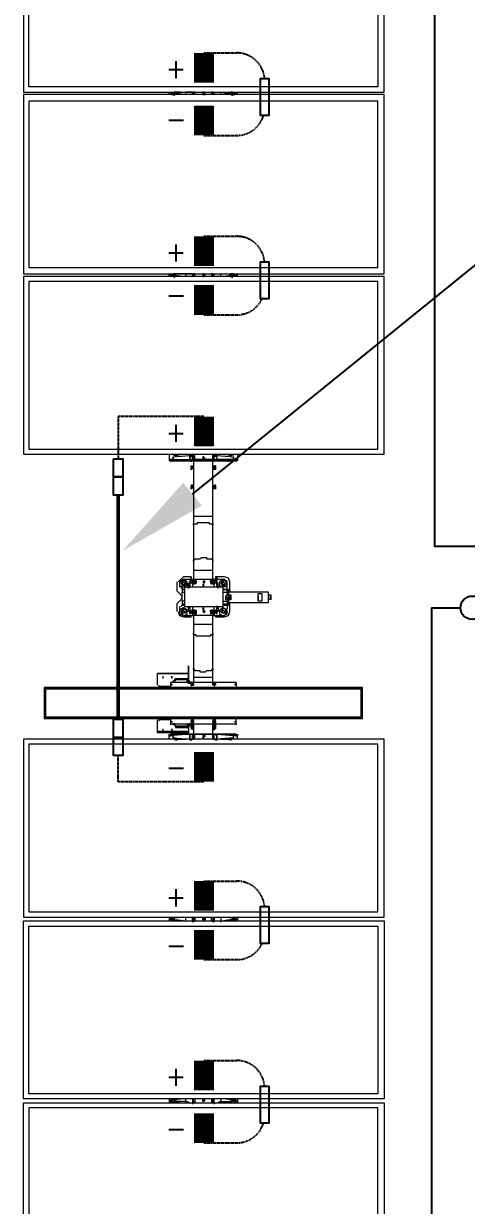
# Model space of a CAD drawing. Header units: feet. Extents: x -13743 to 68376, y -48 to 67763.
# Drawn here: x 1150 to 1261.2, y 64469.4 to 64765.9 of the extents above; entities that cross this region are included whole.
import ezdxf
from ezdxf import colors
from ezdxf.entities.mleader import LeaderData, LeaderLine
from ezdxf.lldxf.tags import DXFTag
from ezdxf.math import Vec2, Vec3

# ---------------------------------------------------------------- set-up
doc = ezdxf.new("R2010")
doc.units = ezdxf.units.FT
doc.header["$MEASUREMENT"] = 0
doc.linetypes.add('HIDDEN', pattern=[0.375, 0.25, -0.125])
for name, color, linetype in [('E-DC HARNESS-NEG', 170, 'DC HARNESS CABLE'), ('E-DC HARNESS-POS', 10, 'DC HARNESS CABLE'), ('E-HARN-COMP', 8, 'Continuous'), ('E-TRNK-CABL-NEG', 6, 'HIDDEN'), ('E-TRUNK-CABLE-POS', 6, 'HIDDEN'), ('G-ANNO-TEXT', 1, 'Continuous'), ('Polarity-Text', 7, 'Continuous')]:
    doc.layers.add(name, color=color, linetype=linetype)
doc.styles.add('NEI-A', font='arial.ttf')
doc.styles.get("Standard").update_dxf_attribs({"font": 'arial.ttf'})
tags = doc.linetypes.add('DC HARNESS CABLE', pattern='A,0.5,-0.2,["DH",Standard,S=0.1,R=0,X=-0.1,Y=-0.05],-0.2', length=0.9).pattern_tags.tags
tags[6] = DXFTag(74, 10)

# ---------------------------------------------------------------- blocks, each defined once
blk = doc.blocks.new('A$Cc93f9aa1')
at = {"lineweight": 5}
for points in [[(8.8696, 0), (9.0996, 0), (9.0996, 0.4666), (8.8696, 0.4666)], [(9.103, 0), (9.3346, 0), (9.3346, 0.4666), (9.103, 0.4666)], [(9.338, 0), (9.5679, 0), (9.5679, 0.4666), (9.338, 0.4666)], [(10.1663, 0), (10.1663, 0.4666), (9.9363, 0.4666), (9.9363, 0)], [(10.4012, 0), (10.1713, 0), (10.1713, 0.4666), (10.4012, 0.4666)], [(10.6362, 0), (10.4062, 0), (10.4062, 0.4666), (10.6362, 0.4666)], [(8.8763, 0.4583), (9.093, 0.4583), (9.093, 0.0067), (8.8763, 0.0067)], [(9.3263, 0.0067), (9.3263, 0.4583), (9.1113, 0.4583), (9.1113, 0.0067)], [(9.3446, 0.4583), (9.3446, 0.0067), (9.5613, 0.0067), (9.5613, 0.4583)], [(10.1596, 0.4583), (9.9429, 0.4583), (9.9429, 0.0067), (10.1596, 0.0067)], [(10.1779, 0.0067), (10.1779, 0.4583), (10.3946, 0.4583), (10.3946, 0.0067)], [(10.6296, 0.4583), (10.4129, 0.4583), (10.4129, 0.0067), (10.6296, 0.0067)], [(9.8696, 0.4383), (9.8696, 0.0267), (9.9096, 0.0267), (9.9096, 0.4383)], [(9.8713, 0.4366), (9.8713, 0.0283), (9.8713, 0.4366), (9.9079, 0.4366)], [(9.7579, 0.3033), (9.7563, 0.3033), (9.7546, 0.3033), (9.7563, 0.3033), (9.7546, 0.3033), (9.7563, 0.3033), (9.7479, 0.3033), (9.7479, 0.3083), (9.7563, 0.3083), (9.7579, 0.3083)], [(9.7529, 0.3167), (9.7513, 0.3167)], [(9.7563, 0.3167), (9.7546, 0.3167)], [(9.7563, 0.3167), (9.7546, 0.3167)], [(9.7563, 0.3033), (9.7546, 0.3033), (9.7563, 0.3033), (9.7546, 0.3033)], [(9.5746, 0.275), (9.5763, 0.275), (9.5763, 0.2683)], [(9.7379, 0.2633), (9.7329, 0.2633), (9.7296, 0.2583), (9.7329, 0.2533), (9.7379, 0.2533), (9.7396, 0.2583)], [(9.7329, 0.2567), (9.7313, 0.2567), (9.7313, 0.2583), (9.7313, 0.26), (9.7329, 0.2617), (9.7363, 0.2617), (9.7379, 0.26), (9.7379, 0.2583), (9.7379, 0.2567), (9.7363, 0.2567), (9.7363, 0.2583), (9.7363, 0.26), (9.7346, 0.26), (9.7329, 0.2583), (9.7346, 0.2567), (9.7363, 0.2567), (9.7346, 0.255)], [(9.7529, 0.2667), (9.7546, 0.2667), (9.7529, 0.2683), (9.7513, 0.2683), (9.7513, 0.2667), (9.7513, 0.265), (9.7529, 0.265)], [(9.7529, 0.2617), (9.7513, 0.2617)], [(9.7579, 0.265), (9.7563, 0.265)], [(9.7746, 0.2633), (9.7696, 0.2633), (9.7663, 0.2583), (9.7696, 0.2533), (9.7746, 0.2533), (9.7763, 0.2583)], [(9.7696, 0.2567), (9.7713, 0.255), (9.7729, 0.2567), (9.7713, 0.2567), (9.7696, 0.2583), (9.7713, 0.26), (9.7729, 0.26), (9.7729, 0.2583), (9.7729, 0.2567), (9.7729, 0.2583), (9.7729, 0.2617), (9.7713, 0.2617), (9.7696, 0.2617), (9.7679, 0.26), (9.7679, 0.2583), (9.7679, 0.2567)], [(9.9296, 0.2683), (9.9296, 0.265)], [(10.1679, 0.275), (10.1696, 0.275), (10.1696, 0.2733), (10.1679, 0.2733)], [(9.5763, 0.2483), (9.5746, 0.2483)], [(9.5846, 0.2467), (9.5829, 0.2467)], [(9.5879, 0.2467), (9.5863, 0.2467)], [(9.6079, 0.2467), (9.6113, 0.2467), (9.6113, 0.2483), (9.6129, 0.2483), (9.6113, 0.2483), (9.6096, 0.2483), (9.6113, 0.2483), (9.6079, 0.2483)], [(9.6096, 0.2467), (9.6079, 0.2467)], [(9.6129, 0.2467), (9.6113, 0.2467)], [(9.7646, 0.2083), (9.7646, 0.2583), (9.7396, 0.2583), (9.7396, 0.2083)], [(9.7646, 0.25), (9.7663, 0.25), (9.7663, 0.2517), (9.7646, 0.2517)], [(9.7729, 0.2433), (9.7713, 0.2433), (9.7696, 0.245), (9.7713, 0.245), (9.7713, 0.2467), (9.7729, 0.2467), (9.7729, 0.245)], [(9.7729, 0.245), (9.7713, 0.245), (9.7713, 0.2433), (9.7729, 0.2433), (9.7746, 0.2433), (9.7729, 0.2433), (9.7729, 0.245), (9.7746, 0.245)], [(9.8646, 0.2483), (9.8629, 0.2467), (9.8646, 0.245), (9.8663, 0.2467)], [(9.9129, 0.2483), (9.9113, 0.2467), (9.9129, 0.245), (9.9146, 0.2467)], [(9.9146, 0.2467), (9.9129, 0.2467)], [(9.9146, 0.2467), (9.9129, 0.2467)], [(9.9196, 0.2467), (9.9179, 0.2467)], [(9.9246, 0.2467), (9.9229, 0.2467)], [(9.1013, 0.235), (9.1013, 0.2333), (9.0996, 0.2333), (9.0996, 0.2317), (9.1013, 0.2317), (9.103, 0.2317), (9.103, 0.2333), (9.103, 0.235)], [(9.3363, 0.235), (9.3363, 0.2333), (9.3346, 0.2333), (9.3346, 0.2317), (9.3363, 0.2317), (9.338, 0.2317), (9.338, 0.2333)], [(9.5729, 0.2317), (9.5746, 0.2317), (9.5746, 0.2333), (9.5729, 0.2333), (9.5729, 0.235), (9.5729, 0.2333), (9.5713, 0.2333), (9.5713, 0.2317)], [(9.7329, 0.235), (9.7313, 0.2333), (9.7329, 0.2317), (9.7346, 0.2333)], [(9.7329, 0.235), (9.7313, 0.2333), (9.7329, 0.2317), (9.7346, 0.2333)], [(9.7329, 0.235), (9.7313, 0.2333), (9.7329, 0.2317), (9.7346, 0.2333)], [(9.7329, 0.235), (9.7313, 0.2333), (9.7329, 0.2317), (9.7346, 0.2333)], [(9.7379, 0.2333), (9.7363, 0.2333), (9.7363, 0.2317), (9.7379, 0.2317), (9.7396, 0.2333)], [(9.7696, 0.2333), (9.7663, 0.2333), (9.7663, 0.2317), (9.7696, 0.2317)], [(9.7713, 0.235), (9.7696, 0.2333), (9.7713, 0.2317), (9.7729, 0.2333)], [(9.7713, 0.235), (9.7696, 0.2333), (9.7713, 0.2317), (9.7729, 0.2333)], [(9.7713, 0.235), (9.7696, 0.2333), (9.7713, 0.2317), (9.7729, 0.2333)], [(9.7713, 0.235), (9.7696, 0.2333), (9.7713, 0.2317), (9.7729, 0.2333)], [(9.9329, 0.235), (9.9313, 0.235), (9.9313, 0.2317), (9.9346, 0.2317), (9.9346, 0.2333), (9.9329, 0.2333)], [(10.1679, 0.235), (10.1696, 0.235), (10.1696, 0.2317), (10.1663, 0.2317), (10.1663, 0.2333), (10.1679, 0.2333)], [(10.4029, 0.235), (10.4046, 0.2333), (10.4046, 0.2317), (10.4012, 0.2317), (10.4012, 0.2333), (10.4029, 0.2333)], [(9.5763, 0.22), (9.5746, 0.22), (9.5746, 0.2217), (9.5696, 0.2217), (9.5696, 0.22), (9.5746, 0.22)], [(9.7346, 0.2217), (9.7346, 0.2233), (9.7329, 0.2233), (9.7313, 0.2217)], [(9.7646, 0.215), (9.7663, 0.215), (9.7663, 0.2133), (9.7646, 0.2133)], [(9.7729, 0.2217), (9.7729, 0.2233), (9.7713, 0.2233), (9.7713, 0.2217), (9.7696, 0.2217)], [(9.8629, 0.2133), (9.8613, 0.2133), (9.8613, 0.215), (9.8629, 0.215)], [(9.8629, 0.215), (9.8613, 0.215), (9.8629, 0.215), (9.8646, 0.215)], [(9.8646, 0.22), (9.8629, 0.2183), (9.8646, 0.2167), (9.8663, 0.2183)], [(9.8663, 0.2183), (9.8646, 0.2183)], [(9.9129, 0.22), (9.9113, 0.2183), (9.9129, 0.2167), (9.9146, 0.2183)], [(9.9146, 0.22), (9.9129, 0.22), (9.9146, 0.22), (9.9146, 0.2183), (9.9146, 0.2167), (9.9129, 0.2167), (9.9146, 0.2167), (9.9146, 0.2183), (9.9129, 0.2183), (9.9146, 0.2183), (9.9129, 0.2183), (9.9146, 0.2183), (9.9129, 0.2183), (9.9146, 0.2183), (9.9129, 0.2183), (9.9146, 0.2183)], [(9.9313, 0.22), (9.9296, 0.22), (9.9313, 0.22), (9.9346, 0.22), (9.9346, 0.2217), (9.9313, 0.2217)], [(9.5763, 0.1967), (9.5763, 0.2)], [(9.7379, 0.2117), (9.7329, 0.2117), (9.7296, 0.2067), (9.7329, 0.2017), (9.7379, 0.2017), (9.7396, 0.2067)], [(9.7363, 0.2067), (9.7363, 0.205), (9.7346, 0.2033), (9.7329, 0.205), (9.7313, 0.205), (9.7313, 0.2067), (9.7313, 0.2083), (9.7329, 0.21), (9.7346, 0.21), (9.7363, 0.21), (9.7379, 0.2083), (9.7379, 0.2067), (9.7379, 0.205), (9.7363, 0.205), (9.7346, 0.205), (9.7329, 0.2067), (9.7346, 0.2083), (9.7363, 0.2083)], [(9.7746, 0.2117), (9.7696, 0.2117), (9.7663, 0.2067), (9.7696, 0.2017), (9.7746, 0.2017), (9.7763, 0.2067)], [(9.7729, 0.205), (9.7713, 0.2033), (9.7696, 0.205), (9.7679, 0.205), (9.7679, 0.2067), (9.7679, 0.2083), (9.7696, 0.21), (9.7729, 0.21), (9.7729, 0.2067), (9.7729, 0.2083), (9.7713, 0.2083), (9.7696, 0.2067), (9.7713, 0.205)], [(9.7729, 0.2067), (9.7729, 0.205)], [(9.8596, 0.2133), (9.8596, 0.1967), (9.8579, 0.1967), (9.8579, 0.2133)], [(9.8613, 0.2133), (9.8596, 0.2133)], [(9.8613, 0.2133), (9.8596, 0.2133), (9.8613, 0.2133), (9.8596, 0.2133), (9.8613, 0.2133), (9.8629, 0.2133), (9.8646, 0.2133), (9.8629, 0.2133), (9.8613, 0.2133), (9.8629, 0.2133), (9.8613, 0.2133), (9.8629, 0.2133), (9.8646, 0.2133), (9.8629, 0.2133)], [(9.9196, 0.2133), (9.9179, 0.2133)], [(9.9196, 0.2133), (9.9179, 0.2133)], [(9.9279, 0.2133), (9.9263, 0.2133)], [(9.9296, 0.2), (9.9296, 0.1967), (9.9296, 0.19)], [(9.5746, 0.19), (9.5763, 0.19), (9.5763, 0.1967)], [(9.8663, 0.1917), (9.8646, 0.1917)], [(9.9146, 0.1917), (9.9129, 0.1917)], [(9.9329, 0.19), (9.9313, 0.19)], [(9.9079, 0.0283), (9.8713, 0.0283)]]:
    blk.add_lwpolyline(points, close=True, dxfattribs=at)
for points in [[(9.9079, 0.4366), (9.9079, 0.0283), (9.9079, 0.4366)], [(9.7579, 0.2583), (9.7579, 0.2633), (9.7613, 0.2633), (9.7613, 0.265), (9.7596, 0.265), (9.7596, 0.3167), (9.7463, 0.3167), (9.7463, 0.265), (9.7479, 0.265)], [(9.7579, 0.3167), (9.7563, 0.3167), (9.7546, 0.3167), (9.7513, 0.3167), (9.7529, 0.3167), (9.7513, 0.3167), (9.7529, 0.3167), (9.7513, 0.3167), (9.7496, 0.3167), (9.7496, 0.32), (9.7546, 0.32), (9.7513, 0.32), (9.7529, 0.32)], [(9.7496, 0.3167), (9.7563, 0.3167)], [(9.7513, 0.3167), (9.7529, 0.3167)], [(9.7513, 0.3167), (9.7529, 0.3167)], [(9.7513, 0.3167), (9.7529, 0.3167), (9.7513, 0.3167)], [(9.7513, 0.3167), (9.7529, 0.3167)], [(9.7546, 0.3167), (9.7513, 0.3167)], [(9.7529, 0.3167), (9.7546, 0.3167), (9.7546, 0.32), (9.7563, 0.32)], [(9.7546, 0.3167), (9.7529, 0.3167)], [(9.7546, 0.3167), (9.7529, 0.3167)], [(9.7529, 0.3167), (9.7546, 0.3167)], [(9.7546, 0.3167), (9.7563, 0.3167)], [(9.7513, 0.3033), (9.7529, 0.3033), (9.7513, 0.3033)], [(9.7529, 0.3033), (9.7546, 0.3033), (9.7529, 0.3033)], [(9.7546, 0.3033), (9.7563, 0.3033), (9.7546, 0.3033)], [(9.103, 0.2767), (9.0996, 0.2767)], [(9.338, 0.2767), (9.3346, 0.2767)], [(9.5679, 0.2767), (9.5746, 0.2767)], [(9.5746, 0.27), (9.5746, 0.2717), (9.5746, 0.2767), (9.5763, 0.2767)], [(9.9296, 0.2767), (9.9313, 0.2767), (9.9313, 0.2717), (9.9296, 0.2717)], [(9.9363, 0.2767), (9.9313, 0.2767)], [(10.1663, 0.2767), (10.1713, 0.2767)], [(10.4012, 0.2767), (10.4062, 0.2767)], [(9.1013, 0.255), (9.0996, 0.255), (9.0996, 0.2567), (9.1013, 0.2633), (9.1013, 0.2733), (9.1013, 0.275), (9.1013, 0.2717), (9.0996, 0.27), (9.0996, 0.2683)], [(9.1013, 0.275), (9.103, 0.275)], [(9.103, 0.27), (9.103, 0.2733)], [(9.3363, 0.27), (9.3363, 0.2733), (9.3346, 0.2717), (9.3346, 0.2683)], [(9.3363, 0.255), (9.3346, 0.255), (9.3346, 0.2633), (9.3363, 0.2733)], [(9.3363, 0.275), (9.338, 0.275)], [(9.3363, 0.2733), (9.3363, 0.275), (9.3363, 0.2733)], [(9.5763, 0.25), (9.5746, 0.25), (9.5696, 0.25), (9.5713, 0.2717), (9.5746, 0.2717), (9.5713, 0.2717), (9.5729, 0.2717)], [(9.5763, 0.2717), (9.5746, 0.2717), (9.5746, 0.25), (9.5763, 0.25), (9.5746, 0.25), (9.5746, 0.2483), (9.5746, 0.245), (9.5763, 0.245), (9.5746, 0.245), (9.5746, 0.22), (9.5746, 0.2183), (9.5696, 0.2183), (9.5696, 0.22), (9.5713, 0.22)], [(9.5696, 0.27), (9.5696, 0.2683), (9.5696, 0.2667)], [(9.5696, 0.2683), (9.5713, 0.2683)], [(9.7329, 0.2633), (9.7296, 0.26), (9.7296, 0.245), (9.7179, 0.245), (9.7063, 0.245), (9.6596, 0.245), (9.6479, 0.245), (9.6113, 0.245), (9.6079, 0.245), (9.5863, 0.245), (9.5829, 0.245), (9.5763, 0.245), (9.5746, 0.245), (9.5696, 0.245), (9.5746, 0.245), (9.5763, 0.245), (9.5746, 0.245), (9.5746, 0.2467), (9.5696, 0.2467), (9.5696, 0.245), (9.5713, 0.245)], [(9.5779, 0.275), (9.5763, 0.275), (9.5746, 0.275), (9.5763, 0.275), (9.5746, 0.275)], [(9.5779, 0.265), (9.5763, 0.265), (9.5763, 0.2683), (9.5779, 0.2683)], [(9.5763, 0.2683), (9.5763, 0.265)], [(9.5763, 0.2483), (9.5763, 0.265), (9.5763, 0.2483)], [(9.7446, 0.2667), (9.7463, 0.2667), (9.7329, 0.2667), (9.7279, 0.265), (9.7263, 0.26), (9.7263, 0.25), (9.7263, 0.2483), (9.7296, 0.2483)], [(9.7413, 0.2633), (9.7396, 0.2633), (9.7363, 0.2633)], [(9.7463, 0.2583), (9.7463, 0.2633), (9.7429, 0.2633), (9.7429, 0.265), (9.7429, 0.2633), (9.7429, 0.2583)], [(9.7446, 0.265), (9.7429, 0.265), (9.7463, 0.265), (9.7463, 0.2633), (9.7496, 0.2633)], [(9.7429, 0.2633), (9.7446, 0.2633)], [(9.7463, 0.265), (9.7496, 0.265), (9.7463, 0.265)], [(9.7496, 0.2617), (9.7496, 0.265), (9.7496, 0.2683), (9.7563, 0.2683), (9.7563, 0.265), (9.7496, 0.265), (9.7563, 0.265), (9.7563, 0.2617), (9.7546, 0.2617), (9.7529, 0.2617), (9.7529, 0.2633), (9.7546, 0.2633)], [(9.7496, 0.265), (9.7513, 0.265)], [(9.7513, 0.2633), (9.7513, 0.2617)], [(9.7529, 0.2667), (9.7546, 0.2667)], [(9.7596, 0.265), (9.7563, 0.265), (9.7596, 0.265)], [(9.7563, 0.2633), (9.7579, 0.2633), (9.7579, 0.265)], [(9.7763, 0.2483), (9.7779, 0.2483), (9.7779, 0.25), (9.7779, 0.26), (9.7763, 0.265), (9.7713, 0.2667), (9.7613, 0.2667), (9.7596, 0.2667)], [(9.7629, 0.2583), (9.7629, 0.2633), (9.7629, 0.265), (9.7613, 0.265)], [(9.7613, 0.2633), (9.7629, 0.2633), (9.7646, 0.2633), (9.7679, 0.2633)], [(9.8663, 0.2483), (9.8663, 0.2467), (9.8646, 0.2467), (9.8663, 0.2467), (9.8646, 0.2467), (9.8663, 0.2467), (9.8663, 0.245), (9.8646, 0.245), (9.8629, 0.245), (9.8563, 0.245), (9.8446, 0.245), (9.7996, 0.245), (9.7763, 0.245), (9.7763, 0.26), (9.7729, 0.2633)], [(9.8646, 0.275), (9.8629, 0.275), (9.8629, 0.19), (9.8646, 0.19)], [(9.8629, 0.275), (9.8696, 0.275)], [(9.8646, 0.2733), (9.8663, 0.2733)], [(9.9096, 0.19), (9.9163, 0.19), (9.9163, 0.275), (9.9096, 0.275)], [(9.9129, 0.2733), (9.9146, 0.2733)], [(9.9163, 0.275), (9.9179, 0.275)], [(9.9296, 0.2683), (9.9296, 0.275), (9.9296, 0.2683)], [(9.9296, 0.275), (9.9313, 0.275), (9.9329, 0.275), (9.9313, 0.275)], [(9.9346, 0.2717), (9.9363, 0.25), (9.9296, 0.25), (9.9313, 0.2717), (9.9296, 0.2717), (9.9296, 0.27)], [(9.9296, 0.2483), (9.9296, 0.265), (9.9296, 0.2483)], [(9.9346, 0.2717), (9.9313, 0.2717), (9.9346, 0.2717)], [(9.9346, 0.2683), (9.9346, 0.27)], [(9.9363, 0.2667), (9.9363, 0.2683), (9.9379, 0.2683)], [(10.1679, 0.2733), (10.1679, 0.27)], [(10.1729, 0.255), (10.1713, 0.255), (10.1713, 0.2567), (10.1696, 0.2633), (10.1696, 0.2733), (10.1696, 0.27), (10.1713, 0.2683)], [(10.4029, 0.275), (10.4046, 0.275)], [(10.4029, 0.27), (10.4029, 0.2733), (10.4029, 0.275), (10.4029, 0.2733), (10.4046, 0.2733), (10.4046, 0.2717), (10.4046, 0.27), (10.4046, 0.2683)], [(10.4062, 0.255), (10.4046, 0.255), (10.4046, 0.2633), (10.4029, 0.2733)], [(9.1013, 0.2467), (9.0996, 0.2467), (9.0996, 0.255)], [(9.103, 0.2467), (9.0996, 0.2467)], [(9.103, 0.245), (9.0996, 0.245), (9.1013, 0.245)], [(9.0996, 0.245), (9.0996, 0.2433), (9.103, 0.2433)], [(9.3363, 0.2467), (9.3346, 0.2467), (9.3346, 0.255)], [(9.338, 0.2467), (9.3346, 0.2467)], [(9.338, 0.245), (9.3346, 0.245), (9.3363, 0.245)], [(9.3346, 0.245), (9.3346, 0.2433), (9.338, 0.2433)], [(9.5746, 0.25), (9.5696, 0.25), (9.5713, 0.25)], [(9.5696, 0.2467), (9.5713, 0.2467)], [(9.5763, 0.2483), (9.5763, 0.2467), (9.5763, 0.2483)], [(9.5763, 0.2183), (9.5763, 0.2467), (9.5763, 0.2183)], [(9.5829, 0.2483), (9.5829, 0.2467), (9.5863, 0.2467), (9.5863, 0.2483), (9.5879, 0.2483), (9.5863, 0.2483), (9.5846, 0.2483), (9.5863, 0.2483), (9.5829, 0.2483), (9.5846, 0.2483)], [(9.5863, 0.2483), (9.5879, 0.2483)], [(9.6079, 0.2483), (9.6096, 0.2483)], [(9.6113, 0.2483), (9.6129, 0.2483)], [(9.7396, 0.2467), (9.7346, 0.2467), (9.7313, 0.2467), (9.7296, 0.2467), (9.7296, 0.2183), (9.7313, 0.2183), (9.7346, 0.2183), (9.7396, 0.2183)], [(9.7313, 0.25), (9.7346, 0.25), (9.7329, 0.25), (9.7346, 0.25), (9.7363, 0.25), (9.7346, 0.25), (9.7346, 0.2483), (9.7346, 0.2467), (9.7363, 0.2467)], [(9.7329, 0.25), (9.7313, 0.25), (9.7313, 0.2483), (9.7313, 0.2467), (9.7329, 0.2467)], [(9.7313, 0.2483), (9.7346, 0.2483)], [(9.7329, 0.2417), (9.7346, 0.2417), (9.7346, 0.2433), (9.7329, 0.2433), (9.7346, 0.2433), (9.7346, 0.245), (9.7329, 0.2467), (9.7329, 0.245), (9.7313, 0.245), (9.7313, 0.2433), (9.7346, 0.2433), (9.7346, 0.245), (9.7329, 0.245), (9.7346, 0.245)], [(9.7346, 0.2467), (9.7313, 0.2467)], [(9.7313, 0.245), (9.7313, 0.2433), (9.7329, 0.2433), (9.7346, 0.245), (9.7329, 0.245)], [(9.7329, 0.245), (9.7346, 0.245), (9.7329, 0.245)], [(9.7379, 0.2517), (9.7346, 0.2517), (9.7346, 0.25), (9.7379, 0.25)], [(9.7363, 0.2433), (9.7346, 0.2433), (9.7346, 0.245), (9.7363, 0.245)], [(9.7413, 0.2517), (9.7396, 0.2517), (9.7396, 0.25), (9.7379, 0.25), (9.7379, 0.2517), (9.7396, 0.2517)], [(9.7646, 0.2517), (9.7663, 0.2517), (9.7713, 0.2517), (9.7713, 0.25), (9.7663, 0.25)], [(9.7729, 0.2467), (9.7713, 0.2467), (9.7696, 0.2467), (9.7696, 0.2483), (9.7729, 0.2483), (9.7746, 0.2467), (9.7763, 0.2467), (9.7746, 0.2467), (9.7696, 0.2467), (9.7646, 0.2467)], [(9.7729, 0.2483), (9.7729, 0.25), (9.7746, 0.25), (9.7729, 0.25), (9.7713, 0.25), (9.7696, 0.25), (9.7696, 0.2483)], [(9.7696, 0.25), (9.7729, 0.25), (9.7713, 0.25)], [(9.7729, 0.2433), (9.7713, 0.2433), (9.7696, 0.245), (9.7696, 0.2433), (9.7713, 0.2433)], [(9.7713, 0.245), (9.7729, 0.245), (9.7713, 0.245)], [(9.7729, 0.245), (9.7746, 0.245)], [(9.7763, 0.2467), (9.7763, 0.2183)], [(9.8663, 0.2467), (9.8663, 0.245), (9.8646, 0.245), (9.8646, 0.2467), (9.8663, 0.2467), (9.8646, 0.2467), (9.8629, 0.2467), (9.8646, 0.2483), (9.8629, 0.2483), (9.8629, 0.2467), (9.8629, 0.245)], [(9.8629, 0.2483), (9.8629, 0.2483)], [(9.8629, 0.2467), (9.8629, 0.2467)], [(9.8629, 0.245), (9.8629, 0.245)], [(9.8646, 0.2483), (9.8663, 0.2483), (9.8646, 0.2483), (9.8663, 0.2483), (9.8663, 0.2467), (9.8646, 0.2467), (9.8663, 0.2467), (9.8679, 0.2467)], [(9.8646, 0.2483), (9.8646, 0.2483)], [(9.8646, 0.245), (9.8646, 0.245)], [(9.8663, 0.2483), (9.8663, 0.2483)], [(9.8663, 0.2467), (9.8663, 0.2467)], [(9.8663, 0.245), (9.8663, 0.245)], [(9.9129, 0.2483), (9.9113, 0.2467)], [(9.9113, 0.2483), (9.9113, 0.2467)], [(9.9113, 0.2483), (9.9113, 0.2483)], [(9.9129, 0.2483), (9.9113, 0.2483)], [(9.9129, 0.245), (9.9113, 0.2467)], [(9.9113, 0.2467), (9.9113, 0.245)], [(9.9113, 0.2467), (9.9113, 0.2467)], [(9.9113, 0.245), (9.9129, 0.245)], [(9.9113, 0.245), (9.9113, 0.245)], [(9.9129, 0.2483), (9.9146, 0.2483)], [(9.9129, 0.2483), (9.9146, 0.2483)], [(9.9129, 0.2483), (9.9146, 0.2483), (9.9146, 0.2467)], [(9.9129, 0.2483), (9.9129, 0.2483)], [(9.9146, 0.2483), (9.9129, 0.2483)], [(9.9129, 0.2467), (9.9146, 0.2467)], [(9.9129, 0.2467), (9.9146, 0.2467)], [(9.9146, 0.2467), (9.9146, 0.245), (9.9129, 0.245)], [(9.9129, 0.2467), (9.9146, 0.2467)], [(9.9129, 0.2467), (9.9146, 0.2467)], [(9.9129, 0.245), (9.9146, 0.245)], [(9.9129, 0.245), (9.9129, 0.245)], [(9.9146, 0.2483), (9.9146, 0.2483)], [(9.9146, 0.2467), (9.9146, 0.2483)], [(9.9146, 0.2467), (9.9163, 0.2467)], [(9.9146, 0.2467), (9.9146, 0.2467)], [(9.9146, 0.245), (9.9146, 0.2467)], [(9.9146, 0.245), (9.9146, 0.245)], [(9.9363, 0.245), (9.9346, 0.245), (9.9296, 0.245), (9.9229, 0.245), (9.9179, 0.245), (9.9163, 0.245)], [(9.9163, 0.22), (9.9179, 0.22), (9.9229, 0.22), (9.9296, 0.22), (9.9296, 0.245), (9.9313, 0.245), (9.9296, 0.245)], [(9.9229, 0.2483), (9.9213, 0.2483), (9.9229, 0.2483), (9.9229, 0.2467), (9.9179, 0.2467), (9.9179, 0.2483), (9.9196, 0.2483), (9.9213, 0.2483)], [(9.9179, 0.2483), (9.9213, 0.2483), (9.9196, 0.2483)], [(9.9296, 0.2483), (9.9296, 0.25), (9.9313, 0.25)], [(9.9296, 0.25), (9.9363, 0.25), (9.9379, 0.25)], [(9.9346, 0.2467), (9.9346, 0.245), (9.9313, 0.245), (9.9296, 0.245), (9.9296, 0.2483), (9.9313, 0.2483)], [(9.9296, 0.2483), (9.9296, 0.2467), (9.9296, 0.2483)], [(9.9296, 0.2467), (9.9296, 0.2183), (9.9296, 0.2467)], [(9.9363, 0.2467), (9.9346, 0.2467), (9.9313, 0.2467), (9.9313, 0.245)], [(10.1663, 0.2467), (10.1713, 0.2467)], [(10.1663, 0.245), (10.1713, 0.245), (10.1729, 0.245)], [(10.1713, 0.245), (10.1713, 0.2433), (10.1663, 0.2433)], [(10.1729, 0.2467), (10.1713, 0.2467), (10.1713, 0.255)], [(10.4062, 0.2467), (10.4046, 0.2467), (10.4012, 0.2467)], [(10.4012, 0.245), (10.4046, 0.245), (10.4062, 0.245)], [(10.4079, 0.2467), (10.4062, 0.2467), (10.4062, 0.2517), (10.4046, 0.2533), (10.4046, 0.255)], [(10.4046, 0.2433), (10.4046, 0.245)], [(9.7313, 0.2433), (9.7313, 0.2417), (9.7346, 0.2417), (9.7346, 0.2433)], [(9.7329, 0.2333), (9.7346, 0.2333)], [(9.7696, 0.2417), (9.7713, 0.2417), (9.7696, 0.2417), (9.7696, 0.2433), (9.7713, 0.2433), (9.7713, 0.2417), (9.7729, 0.2417), (9.7746, 0.2417)], [(9.7713, 0.2333), (9.7729, 0.2333)], [(9.7746, 0.2433), (9.7729, 0.2417)], [(10.4012, 0.2433), (10.4046, 0.2433), (10.4062, 0.2433)], [(9.103, 0.2217), (9.0996, 0.2217), (9.0996, 0.22)], [(9.103, 0.22), (9.0996, 0.22), (9.1013, 0.22)], [(9.1013, 0.2183), (9.0996, 0.2183), (9.0996, 0.21), (9.1013, 0.2), (9.1013, 0.1917), (9.1013, 0.19), (9.103, 0.19)], [(9.0996, 0.2183), (9.103, 0.2183)], [(9.338, 0.2217), (9.3346, 0.2217), (9.3346, 0.22)], [(9.338, 0.22), (9.3346, 0.22), (9.3363, 0.22)], [(9.3363, 0.2183), (9.3346, 0.2183), (9.3346, 0.21), (9.3346, 0.2), (9.3363, 0.1933), (9.3363, 0.1917), (9.338, 0.1917)], [(9.3346, 0.2183), (9.338, 0.2183)], [(9.5713, 0.1933), (9.5696, 0.215), (9.5746, 0.215), (9.5763, 0.215)], [(9.5746, 0.215), (9.5696, 0.215), (9.5713, 0.215)], [(9.5746, 0.1933), (9.5713, 0.1933), (9.5746, 0.1933), (9.5746, 0.215), (9.5763, 0.215), (9.5746, 0.215), (9.5746, 0.2167), (9.5763, 0.2167), (9.5779, 0.2167)], [(9.5763, 0.2183), (9.5746, 0.2183), (9.5746, 0.22), (9.5763, 0.22), (9.5829, 0.22), (9.5863, 0.22), (9.6079, 0.22), (9.6113, 0.22), (9.6479, 0.22), (9.6596, 0.22), (9.7063, 0.22), (9.7296, 0.22), (9.7296, 0.2067), (9.7329, 0.2033)], [(9.5746, 0.2183), (9.5746, 0.2183)], [(9.5763, 0.2183), (9.5763, 0.2167), (9.5763, 0.2183)], [(9.5763, 0.2167), (9.5763, 0.2), (9.5763, 0.2167)], [(9.5879, 0.22), (9.5863, 0.22), (9.5863, 0.2183), (9.5863, 0.2167), (9.5879, 0.2167), (9.5863, 0.2167), (9.5846, 0.2167), (9.5829, 0.2167), (9.5829, 0.2183), (9.5829, 0.22), (9.5846, 0.22)], [(9.5829, 0.2183), (9.5863, 0.2183)], [(9.5829, 0.2167), (9.5863, 0.2167), (9.5846, 0.2167)], [(9.6129, 0.22), (9.6113, 0.22), (9.6113, 0.2183), (9.6079, 0.2183), (9.6079, 0.22), (9.6096, 0.22)], [(9.6079, 0.2183), (9.6079, 0.2167), (9.6096, 0.2167), (9.6113, 0.2167), (9.6129, 0.2167), (9.6113, 0.2167), (9.6113, 0.2183)], [(9.6079, 0.2167), (9.6113, 0.2167), (9.6096, 0.2167)], [(9.7296, 0.2167), (9.7263, 0.2167), (9.7263, 0.2067), (9.7329, 0.2)], [(9.7263, 0.2167), (9.7279, 0.2167)], [(9.7313, 0.2233), (9.7346, 0.2233)], [(9.7329, 0.2217), (9.7313, 0.2217), (9.7313, 0.22)], [(9.7346, 0.2183), (9.7346, 0.2167), (9.7313, 0.2167), (9.7313, 0.2183), (9.7329, 0.2183), (9.7346, 0.2183), (9.7363, 0.2183)], [(9.7313, 0.2183), (9.7329, 0.2183)], [(9.7313, 0.2167), (9.7313, 0.215), (9.7329, 0.215), (9.7346, 0.215), (9.7363, 0.215), (9.7346, 0.215), (9.7346, 0.2167)], [(9.7313, 0.215), (9.7346, 0.215), (9.7329, 0.215)], [(9.7363, 0.22), (9.7346, 0.22), (9.7346, 0.2217), (9.7329, 0.2217), (9.7329, 0.22), (9.7346, 0.22), (9.7346, 0.2217), (9.7363, 0.2217)], [(9.7329, 0.22), (9.7346, 0.22), (9.7329, 0.22)], [(9.7329, 0.22), (9.7346, 0.22), (9.7329, 0.22)], [(9.7379, 0.2133), (9.7346, 0.2133), (9.7346, 0.215), (9.7379, 0.215)], [(9.7413, 0.2133), (9.7396, 0.2133), (9.7396, 0.215), (9.7379, 0.215), (9.7379, 0.2133), (9.7396, 0.2133)], [(9.7646, 0.2183), (9.7696, 0.2183), (9.7746, 0.2183), (9.7763, 0.2183), (9.7746, 0.2183), (9.7729, 0.2167), (9.7729, 0.215), (9.7746, 0.215), (9.7729, 0.215), (9.7713, 0.215), (9.7696, 0.215), (9.7696, 0.2167), (9.7696, 0.2183), (9.7713, 0.2183), (9.7729, 0.2183), (9.7713, 0.2183)], [(9.7663, 0.215), (9.7713, 0.215), (9.7713, 0.2133), (9.7663, 0.2133), (9.7646, 0.2133)], [(9.7729, 0.2233), (9.7696, 0.2233)], [(9.7713, 0.2217), (9.7696, 0.2217), (9.7696, 0.22), (9.7729, 0.22), (9.7746, 0.22), (9.7729, 0.22), (9.7729, 0.2217), (9.7713, 0.2217), (9.7713, 0.22), (9.7729, 0.22), (9.7729, 0.2217), (9.7746, 0.2217)], [(9.7696, 0.2167), (9.7729, 0.2167)], [(9.7696, 0.215), (9.7729, 0.215), (9.7713, 0.215)], [(9.7713, 0.22), (9.7729, 0.22), (9.7713, 0.22)], [(9.7713, 0.2), (9.7763, 0.2017), (9.7779, 0.2067), (9.7779, 0.2167), (9.7763, 0.2167)], [(9.7729, 0.2033), (9.7763, 0.2067), (9.7763, 0.22), (9.7879, 0.22), (9.7996, 0.22), (9.8446, 0.22), (9.8563, 0.22), (9.8629, 0.22), (9.8629, 0.2183), (9.8629, 0.2167), (9.8646, 0.2167), (9.8663, 0.2167), (9.8679, 0.2167)], [(9.8613, 0.215), (9.8629, 0.215), (9.8613, 0.215), (9.8613, 0.2133), (9.8629, 0.2133), (9.8613, 0.2133), (9.8596, 0.2133), (9.8613, 0.2133), (9.8596, 0.2133)], [(9.8629, 0.22), (9.8629, 0.22)], [(9.8646, 0.22), (9.8629, 0.22)], [(9.8663, 0.2167), (9.8663, 0.2183), (9.8646, 0.2183), (9.8663, 0.2183), (9.8646, 0.2183), (9.8663, 0.2183), (9.8646, 0.2183), (9.8663, 0.2183), (9.8663, 0.2167), (9.8646, 0.2167), (9.8646, 0.2183), (9.8629, 0.2183), (9.8646, 0.22), (9.8663, 0.22), (9.8646, 0.22), (9.8663, 0.22), (9.8663, 0.2183), (9.8663, 0.22)], [(9.8629, 0.2183), (9.8629, 0.2183)], [(9.8629, 0.2167), (9.8629, 0.2167)], [(9.8646, 0.22), (9.8646, 0.22)], [(9.8646, 0.2167), (9.8646, 0.2167)], [(9.8663, 0.22), (9.8663, 0.22)], [(9.8663, 0.2183), (9.8663, 0.2183)], [(9.8663, 0.2167), (9.8663, 0.2167)], [(9.9146, 0.2167), (9.9129, 0.2167), (9.9113, 0.2183), (9.9129, 0.22), (9.9113, 0.22), (9.9113, 0.2183), (9.9113, 0.2167), (9.9129, 0.2167)], [(9.9113, 0.22), (9.9113, 0.22)], [(9.9113, 0.2183), (9.9113, 0.2183)], [(9.9113, 0.2167), (9.9113, 0.2167)], [(9.9129, 0.22), (9.9129, 0.22)], [(9.9129, 0.2167), (9.9129, 0.2167)], [(9.9146, 0.22), (9.9146, 0.22)], [(9.9146, 0.2183), (9.9146, 0.2183)], [(9.9146, 0.2167), (9.9146, 0.2167)], [(9.9163, 0.215), (9.9163, 0.2133), (9.9179, 0.2133)], [(9.9179, 0.215), (9.9163, 0.215), (9.9179, 0.215)], [(9.9163, 0.215), (9.9179, 0.215)], [(9.9246, 0.22), (9.9229, 0.22), (9.9229, 0.2183), (9.9179, 0.2183), (9.9179, 0.22), (9.9196, 0.22)], [(9.9179, 0.2183), (9.9179, 0.2167), (9.9196, 0.2167), (9.9213, 0.2167), (9.9229, 0.2167)], [(9.9179, 0.2167), (9.9213, 0.2167), (9.9196, 0.2167)], [(9.9179, 0.215), (9.9179, 0.2133)], [(9.9179, 0.215), (9.9196, 0.215)], [(9.9213, 0.2167), (9.9229, 0.2167), (9.9229, 0.2183)], [(9.9296, 0.22), (9.9313, 0.22), (9.9296, 0.22), (9.9296, 0.2183)], [(9.9296, 0.2167), (9.9296, 0.2183), (9.9296, 0.2167)], [(9.9296, 0.2167), (9.9296, 0.2), (9.9296, 0.2167)], [(9.9296, 0.2167), (9.9296, 0.215), (9.9313, 0.215)], [(9.9346, 0.1933), (9.9363, 0.215), (9.9296, 0.215), (9.9313, 0.1933), (9.9296, 0.1933)], [(9.9296, 0.215), (9.9363, 0.215), (9.9379, 0.215)], [(9.9363, 0.22), (9.9346, 0.22), (9.9346, 0.2183), (9.9313, 0.2183), (9.9313, 0.22), (9.9329, 0.22)], [(9.9313, 0.2183), (9.9313, 0.2183)], [(10.1663, 0.2217), (10.1713, 0.2217), (10.1713, 0.22)], [(10.1663, 0.22), (10.1713, 0.22), (10.1729, 0.22)], [(10.1713, 0.2183), (10.1663, 0.2183)], [(10.1679, 0.1917), (10.1696, 0.1917), (10.1696, 0.2), (10.1713, 0.21), (10.1713, 0.2183), (10.1729, 0.2183)], [(10.4012, 0.2217), (10.4046, 0.2217), (10.4062, 0.2217)], [(10.4062, 0.22), (10.4046, 0.22), (10.4012, 0.22)], [(10.4012, 0.2183), (10.4046, 0.2183), (10.4062, 0.2183)], [(10.4046, 0.22), (10.4046, 0.2217)], [(10.4046, 0.21), (10.4046, 0.2117), (10.4062, 0.215), (10.4062, 0.2183), (10.4079, 0.2183)], [(9.7329, 0.1983), (9.7446, 0.1983), (9.7496, 0.2033)], [(9.7329, 0.2017), (9.7346, 0.2017)], [(9.7363, 0.2017), (9.7396, 0.2017)], [(9.7396, 0.2033), (9.7429, 0.2067)], [(9.7429, 0.2083), (9.7429, 0.205), (9.7463, 0.205)], [(9.7429, 0.205), (9.7446, 0.205)], [(9.7579, 0.2083), (9.7579, 0.205), (9.7463, 0.205), (9.7463, 0.2083)], [(9.7513, 0.205), (9.7513, 0.2033)], [(9.7546, 0.2033), (9.7546, 0.205)], [(9.7563, 0.2033), (9.7613, 0.1983), (9.7713, 0.1983)], [(9.7579, 0.205), (9.7613, 0.205), (9.7629, 0.205), (9.7629, 0.2083)], [(9.7613, 0.2067), (9.7646, 0.2033)], [(9.7646, 0.2017), (9.7696, 0.2017)], [(9.7713, 0.2017), (9.7729, 0.2017)], [(9.8413, 0.2133), (9.8429, 0.2133), (9.8413, 0.2133)], [(9.8429, 0.2133), (9.8446, 0.2133)], [(9.8496, 0.2133), (9.8429, 0.2133), (9.8496, 0.2133)], [(9.8496, 0.2133), (9.8513, 0.2133), (9.8496, 0.2133)], [(9.8663, 0.1733), (9.8513, 0.1733), (9.8513, 0.2133), (9.8579, 0.2133), (9.8596, 0.2133), (9.8629, 0.2133), (9.8646, 0.2133)], [(9.8513, 0.2133), (9.8513, 0.1733)], [(9.8513, 0.2133), (9.8529, 0.2133)], [(9.8579, 0.2133), (9.8513, 0.2133)], [(9.8513, 0.2133), (9.8529, 0.2133)], [(9.8579, 0.2133), (9.8596, 0.2133)], [(9.8596, 0.2133), (9.8596, 0.2133)], [(9.8596, 0.2133), (9.8596, 0.2133)], [(9.8596, 0.2133), (9.8613, 0.2133), (9.8596, 0.2133)], [(9.8596, 0.2133), (9.8613, 0.2133)], [(9.8596, 0.2133), (9.8613, 0.2133)], [(9.8596, 0.2117), (9.8596, 0.2133)], [(9.8596, 0.2117), (9.8613, 0.2117)], [(9.8596, 0.2117), (9.8596, 0.1967), (9.8613, 0.195), (9.8613, 0.1933)], [(9.8613, 0.2133), (9.8613, 0.2133)], [(9.8613, 0.2133), (9.8613, 0.2133)], [(9.9229, 0.2133), (9.9213, 0.2133), (9.9196, 0.2133), (9.9196, 0.2117), (9.9196, 0.1967), (9.9213, 0.1967), (9.9213, 0.2133), (9.9263, 0.2133), (9.9263, 0.1733), (9.9113, 0.1733)], [(9.9163, 0.2133), (9.9163, 0.2133)], [(9.9163, 0.2133), (9.9179, 0.2133)], [(9.9163, 0.2133), (9.9179, 0.2133)], [(9.9163, 0.2133), (9.9179, 0.2133)], [(9.9163, 0.2133), (9.9179, 0.2133)], [(9.9163, 0.2133), (9.9179, 0.2133), (9.9196, 0.2133)], [(9.9163, 0.2133), (9.9179, 0.2133), (9.9196, 0.2133)], [(9.9163, 0.2133), (9.9179, 0.2133)], [(9.9163, 0.2133), (9.9179, 0.2133), (9.9196, 0.2133)], [(9.9163, 0.2133), (9.9196, 0.2133)], [(9.9179, 0.1933), (9.9163, 0.1933), (9.9196, 0.1967), (9.9196, 0.2117)], [(9.9179, 0.2133), (9.9196, 0.2133)], [(9.9179, 0.2133), (9.9196, 0.2133)], [(9.9179, 0.2133), (9.9196, 0.2133)], [(9.9213, 0.2117), (9.9196, 0.2117), (9.9179, 0.2133), (9.9196, 0.2133), (9.9179, 0.2133), (9.9196, 0.2133), (9.9213, 0.2133), (9.9229, 0.2133), (9.9213, 0.2133), (9.9279, 0.2133), (9.9279, 0.1733), (9.9263, 0.1733)], [(9.9196, 0.2133), (9.9213, 0.2133)], [(10.4062, 0.21), (10.4046, 0.21), (10.4046, 0.2), (10.4029, 0.1933), (10.4029, 0.1917), (10.4046, 0.1917)], [(9.1013, 0.19), (9.1013, 0.1933), (9.0996, 0.195), (9.0996, 0.1967)], [(9.103, 0.1883), (9.0996, 0.1883)], [(9.1013, 0.1917), (9.103, 0.1917), (9.103, 0.195)], [(9.3346, 0.1967), (9.3346, 0.1933), (9.3363, 0.1933), (9.3363, 0.19), (9.3363, 0.1917), (9.3363, 0.195)], [(9.338, 0.1883), (9.3346, 0.1883)], [(9.3363, 0.19), (9.338, 0.19)], [(9.5679, 0.1883), (9.5746, 0.1883)], [(9.5696, 0.1983), (9.5696, 0.1967), (9.5713, 0.1967)], [(9.5696, 0.1967), (9.5696, 0.195)], [(9.5746, 0.195), (9.5746, 0.1933), (9.5746, 0.1883), (9.5763, 0.1883)], [(9.5779, 0.19), (9.5763, 0.19), (9.5746, 0.19), (9.5763, 0.19), (9.5746, 0.19)], [(9.8563, 0.1917), (9.8546, 0.1917), (9.8563, 0.1917), (9.8579, 0.1917)], [(9.8579, 0.1967), (9.8613, 0.1933), (9.8629, 0.1933)], [(9.8613, 0.1967), (9.8596, 0.1967), (9.8613, 0.195)], [(9.8629, 0.19), (9.8696, 0.19)], [(9.8663, 0.175), (9.8679, 0.175), (9.8679, 0.19)], [(9.9113, 0.19), (9.9113, 0.175), (9.9129, 0.175)], [(9.9163, 0.195), (9.9179, 0.1967), (9.9163, 0.195), (9.9163, 0.1933)], [(9.9163, 0.19), (9.9179, 0.19)], [(9.9246, 0.1917), (9.9229, 0.1917), (9.9246, 0.1917), (9.9263, 0.1917)], [(9.9296, 0.195), (9.9313, 0.1933), (9.9313, 0.1883), (9.9296, 0.1883)], [(9.9296, 0.19), (9.9313, 0.19)], [(9.9313, 0.1933), (9.9346, 0.1933), (9.9313, 0.1933)], [(9.9363, 0.1883), (9.9313, 0.1883)], [(9.9346, 0.195), (9.9346, 0.1967)], [(9.9379, 0.1967), (9.9363, 0.1967), (9.9363, 0.1983)], [(10.1663, 0.1883), (10.1713, 0.1883)], [(10.1713, 0.1967), (10.1696, 0.195), (10.1696, 0.19), (10.1679, 0.19), (10.1679, 0.1917), (10.1679, 0.195)], [(10.4012, 0.1883), (10.4062, 0.1883)], [(10.4029, 0.19), (10.4029, 0.1917), (10.4046, 0.1917), (10.4046, 0.195), (10.4046, 0.1967)], [(10.4029, 0.195), (10.4029, 0.1917), (10.4029, 0.19), (10.4046, 0.19)], [(9.8546, 0.18), (9.8563, 0.18), (9.8579, 0.18)], [(9.9229, 0.18), (9.9246, 0.18), (9.9263, 0.18)]]:
    blk.add_lwpolyline(points, dxfattribs=at)
at = {"color": 8, "lineweight": 5, "true_color": 0x808080}
for points in [[(9.103, 0.2767), (9.0996, 0.2767)], [(9.338, 0.2767), (9.3346, 0.2767)], [(10.1663, 0.2767), (10.1713, 0.2767)], [(10.4012, 0.2767), (10.4062, 0.2767)], [(9.0996, 0.2733), (9.1013, 0.275)], [(9.0996, 0.2617), (9.0996, 0.27), (9.1013, 0.27)], [(9.0996, 0.2667), (9.0996, 0.2683), (9.1013, 0.2683)], [(9.1013, 0.2733), (9.103, 0.2583)], [(9.103, 0.2733), (9.103, 0.2733)], [(9.103, 0.2683), (9.103, 0.27)], [(9.3346, 0.2733), (9.3346, 0.275), (9.3363, 0.275)], [(9.3346, 0.2617), (9.3346, 0.27), (9.3363, 0.27)], [(9.3346, 0.2667), (9.3346, 0.2683)], [(9.3363, 0.2733), (9.3363, 0.2733)], [(9.3363, 0.2733), (9.338, 0.2583)], [(9.338, 0.2683), (9.338, 0.27)], [(9.5696, 0.2717), (9.5679, 0.27)], [(9.5696, 0.2683), (9.5679, 0.255)], [(9.5679, 0.2667), (9.5696, 0.2667), (9.5679, 0.2617)], [(9.7429, 0.2583), (9.7429, 0.2633)], [(9.7613, 0.2583), (9.7613, 0.2633)], [(9.8629, 0.275), (9.8629, 0.2483)], [(9.9163, 0.2483), (9.9163, 0.275)], [(9.9363, 0.27), (9.9346, 0.2717)], [(9.9363, 0.255), (9.9363, 0.2683)], [(9.9363, 0.2617), (9.9363, 0.2667), (9.9379, 0.2667)], [(10.1679, 0.2733), (10.1663, 0.2583)], [(10.1663, 0.2683), (10.1679, 0.27)], [(10.1679, 0.2733), (10.1679, 0.2733)], [(10.1713, 0.2733), (10.1696, 0.2733), (10.1696, 0.275)], [(10.1713, 0.27), (10.1696, 0.27), (10.1696, 0.2683), (10.1713, 0.2617)], [(10.1713, 0.2667), (10.1713, 0.2683)], [(10.4029, 0.2733), (10.4012, 0.2583)], [(10.4012, 0.2683), (10.4012, 0.27)], [(10.4062, 0.2733), (10.4046, 0.2733), (10.4046, 0.275), (10.4029, 0.275)], [(10.4029, 0.2733), (10.4029, 0.2733)], [(10.4062, 0.27), (10.4046, 0.27), (10.4046, 0.2683), (10.4062, 0.2617)], [(10.4062, 0.2683), (10.4046, 0.2683), (10.4062, 0.2667)], [(9.103, 0.255), (9.0996, 0.255)], [(9.338, 0.255), (9.3346, 0.255)], [(9.5679, 0.25), (9.5696, 0.25), (9.5679, 0.245), (9.5696, 0.245), (9.5679, 0.245)], [(9.5696, 0.2483), (9.5713, 0.2483)], [(9.5863, 0.2483), (9.5829, 0.2483)], [(9.5863, 0.2467), (9.5829, 0.2467)], [(9.6113, 0.2483), (9.6079, 0.2483)], [(9.6113, 0.2467), (9.6079, 0.2467)], [(9.6479, 0.22), (9.6479, 0.245)], [(9.6596, 0.22), (9.6579, 0.22), (9.6579, 0.225), (9.6563, 0.225), (9.6563, 0.2267), (9.6563, 0.2283), (9.6563, 0.23), (9.6563, 0.2317), (9.6563, 0.2333), (9.6563, 0.235), (9.6563, 0.2367), (9.6563, 0.2383), (9.6563, 0.24), (9.6579, 0.24), (9.6579, 0.2417), (9.6579, 0.2433), (9.6579, 0.245), (9.6596, 0.245)], [(9.7063, 0.22), (9.7046, 0.22), (9.7046, 0.2217), (9.7029, 0.2217), (9.7029, 0.2233), (9.7029, 0.225), (9.7029, 0.2267), (9.7029, 0.2283), (9.7013, 0.23), (9.7013, 0.2317), (9.7013, 0.2333), (9.7013, 0.235), (9.7013, 0.2367), (9.7029, 0.2367), (9.7029, 0.2383), (9.7029, 0.24), (9.7029, 0.2417), (9.7029, 0.2433), (9.7046, 0.245), (9.7063, 0.245)], [(9.7179, 0.22), (9.7179, 0.245)], [(9.7263, 0.25), (9.7296, 0.25)], [(9.7313, 0.25), (9.7346, 0.25)], [(9.7313, 0.2467), (9.7346, 0.2467)], [(9.7696, 0.25), (9.7729, 0.25)], [(9.7696, 0.2467), (9.7746, 0.2467)], [(9.7763, 0.25), (9.7779, 0.25)], [(9.7879, 0.245), (9.7879, 0.22)], [(9.7996, 0.245), (9.8013, 0.245), (9.8013, 0.2417), (9.8029, 0.2417), (9.8029, 0.24), (9.8029, 0.2383), (9.8029, 0.2367), (9.8029, 0.235), (9.8029, 0.2333), (9.8029, 0.2317), (9.8029, 0.23), (9.8029, 0.2283), (9.8029, 0.2267), (9.8029, 0.225), (9.8029, 0.2233), (9.8013, 0.2233), (9.8013, 0.2217), (9.8013, 0.22), (9.7996, 0.22)], [(9.8446, 0.245), (9.8463, 0.245), (9.8463, 0.2433), (9.8479, 0.2433), (9.8479, 0.2417), (9.8479, 0.24), (9.8479, 0.2383), (9.8479, 0.2367), (9.8496, 0.235), (9.8496, 0.2333), (9.8496, 0.2317), (9.8496, 0.23), (9.8496, 0.2283), (9.8479, 0.2283), (9.8479, 0.2267), (9.8479, 0.225), (9.8479, 0.2233), (9.8479, 0.2217), (9.8463, 0.2217), (9.8463, 0.22), (9.8446, 0.22)], [(9.8563, 0.245), (9.8563, 0.22)], [(9.8629, 0.2467), (9.8629, 0.22)], [(9.9163, 0.22), (9.9163, 0.2467)], [(9.9229, 0.2483), (9.9179, 0.2483)], [(9.9179, 0.2467), (9.9229, 0.2467)], [(9.9363, 0.245), (9.9346, 0.245), (9.9363, 0.245), (9.9363, 0.25)], [(9.9363, 0.2483), (9.9379, 0.2483)], [(10.1663, 0.255), (10.1713, 0.255)], [(10.4012, 0.255), (10.4046, 0.255)], [(9.7329, 0.2417), (9.7313, 0.2417)], [(9.7329, 0.2433), (9.7329, 0.2433)], [(9.7713, 0.2433), (9.7713, 0.2433)], [(9.5679, 0.22), (9.5696, 0.22), (9.5679, 0.22), (9.5696, 0.215), (9.5679, 0.215)], [(9.5696, 0.2167), (9.5713, 0.2167)], [(9.5829, 0.22), (9.5863, 0.22)], [(9.5829, 0.2167), (9.5863, 0.2167)], [(9.6079, 0.22), (9.6113, 0.22)], [(9.6079, 0.2167), (9.6113, 0.2167)], [(9.7296, 0.2167), (9.7263, 0.2167)], [(9.7313, 0.22), (9.7313, 0.2217), (9.7346, 0.2217), (9.7346, 0.22)], [(9.7313, 0.2183), (9.7346, 0.2183)], [(9.7313, 0.215), (9.7346, 0.215)], [(9.7696, 0.22), (9.7696, 0.2217), (9.7729, 0.2217), (9.7729, 0.22), (9.7713, 0.22), (9.7696, 0.22), (9.7696, 0.2217), (9.7696, 0.2233), (9.7746, 0.2233), (9.7746, 0.2217)], [(9.7696, 0.2183), (9.7746, 0.2183)], [(9.7696, 0.215), (9.7729, 0.215)], [(9.7729, 0.2217), (9.7729, 0.22)], [(9.7779, 0.2167), (9.7763, 0.2167)], [(9.8629, 0.2183), (9.8629, 0.19)], [(9.9163, 0.19), (9.9163, 0.2183)], [(9.9179, 0.22), (9.9229, 0.22)], [(9.9179, 0.2167), (9.9229, 0.2167)], [(9.9363, 0.215), (9.9363, 0.22), (9.9346, 0.22), (9.9363, 0.22)], [(9.9363, 0.2167), (9.9379, 0.2167)], [(9.0996, 0.21), (9.103, 0.21)], [(9.0996, 0.2033), (9.0996, 0.195), (9.1013, 0.195)], [(9.103, 0.2067), (9.1013, 0.1917)], [(9.3346, 0.21), (9.338, 0.21)], [(9.3346, 0.2033), (9.3346, 0.195), (9.3363, 0.195)], [(9.338, 0.2067), (9.3363, 0.1917)], [(9.5679, 0.21), (9.5696, 0.1967)], [(9.5679, 0.1983), (9.5696, 0.1983), (9.5679, 0.2033)], [(9.7429, 0.205), (9.7429, 0.2083)], [(9.7613, 0.205), (9.7613, 0.2083)], [(9.8629, 0.2117), (9.8596, 0.2117)], [(9.9163, 0.2117), (9.9196, 0.2117)], [(9.9363, 0.1967), (9.9363, 0.21)], [(9.9363, 0.2033), (9.9363, 0.1983), (9.9379, 0.1983)], [(10.1713, 0.21), (10.1663, 0.21)], [(10.1663, 0.2067), (10.1679, 0.1917)], [(10.1713, 0.195), (10.1696, 0.195), (10.1696, 0.1967), (10.1713, 0.2033)], [(10.4046, 0.21), (10.4012, 0.21)], [(10.4012, 0.2067), (10.4029, 0.1917)], [(10.4062, 0.195), (10.4046, 0.195), (10.4046, 0.1967), (10.4062, 0.2033)], [(9.1013, 0.1967), (9.0996, 0.1967), (9.0996, 0.1983)], [(9.1013, 0.19), (9.1013, 0.1917), (9.0996, 0.1917)], [(9.103, 0.1883), (9.0996, 0.1883)], [(9.103, 0.1967), (9.103, 0.195), (9.1046, 0.195)], [(9.103, 0.1917), (9.103, 0.1917)], [(9.3346, 0.1967), (9.3346, 0.1983)], [(9.3363, 0.19), (9.3346, 0.19), (9.3346, 0.1917)], [(9.338, 0.1883), (9.3346, 0.1883)], [(9.3363, 0.1917), (9.3363, 0.1917)], [(9.338, 0.1967), (9.338, 0.195), (9.3396, 0.195)], [(9.5679, 0.195), (9.5696, 0.1933)], [(9.8613, 0.195), (9.8613, 0.195)], [(9.9163, 0.195), (9.9163, 0.195)], [(9.9346, 0.1933), (9.9363, 0.195)], [(10.1679, 0.195), (10.1663, 0.1967)], [(10.1679, 0.195), (10.1663, 0.195), (10.1679, 0.195)], [(10.1663, 0.1883), (10.1713, 0.1883)], [(10.1679, 0.1917), (10.1679, 0.1917)], [(10.1696, 0.19), (10.1696, 0.1917), (10.1713, 0.1917)], [(10.1713, 0.1967), (10.1713, 0.1983)], [(10.4012, 0.1967), (10.4012, 0.195), (10.4029, 0.195)], [(10.4012, 0.1883), (10.4062, 0.1883)], [(10.4029, 0.19), (10.4046, 0.19), (10.4046, 0.1917), (10.4062, 0.1917)], [(10.4029, 0.1917), (10.4029, 0.1917)], [(10.4062, 0.1967), (10.4046, 0.1967), (10.4062, 0.1983)]]:
    blk.add_lwpolyline(points, dxfattribs=at)
for points in [[(9.1046, 0.27), (9.103, 0.27)], [(9.3396, 0.27), (9.338, 0.27)], [(9.5679, 0.2683), (9.5696, 0.2683)], [(9.9379, 0.2683), (9.9363, 0.2683)], [(10.1663, 0.27), (10.1679, 0.27)], [(10.4029, 0.27), (10.4012, 0.27)], [(9.7346, 0.2217), (9.7346, 0.22), (9.7329, 0.22), (9.7313, 0.22), (9.7313, 0.2217), (9.7313, 0.2233), (9.7346, 0.2233)], [(9.5696, 0.1967), (9.5679, 0.1967)], [(9.8629, 0.1933), (9.8613, 0.1933)], [(9.9179, 0.1933), (9.9163, 0.1933)], [(9.9379, 0.1967), (9.9363, 0.1967)]]:
    blk.add_lwpolyline(points, close=True, dxfattribs=at)

msp = doc.modelspace()

# ---------------------------------------------------------------- linework, layer by layer
at = {"layer": 'E-DC HARNESS-NEG', "ltscale": 0.5}
msp.add_lwpolyline([(1253.12, 65240.88), (1253.12, 64634.8), (1274.96, 64634.8)], dxfattribs=at)
at = {"layer": 'E-DC HARNESS-POS', "ltscale": 0.5}
msp.add_lwpolyline([(1252.45, 63950.81), (1252.45, 64619.34), (1259.69, 64619.34)], dxfattribs=at)
at = {"layer": 'E-HARN-COMP', "const_width": 5}
for points in [[(1195.28, 64751.09), (1195.28, 64758.54)], [(1195.28, 64737.84), (1195.28, 64745.3)], [(1195.28, 64705.09), (1195.28, 64712.54)], [(1195.28, 64692.82), (1195.28, 64700.28)], [(1195.28, 64659.83), (1195.28, 64667.29)], [(1195.28, 64575.71), (1195.28, 64583.17)], [(1195.28, 64543.32), (1195.28, 64550.78)], [(1195.28, 64531.07), (1195.28, 64538.53)], [(1195.28, 64498.31), (1195.28, 64505.77)], [(1195.28, 64485.11), (1195.28, 64492.56)]]:
    msp.add_lwpolyline(points, dxfattribs=at)
at = {"layer": 'E-HARN-COMP'}
for points in [[(1211.69, 64747.5), (1211.69, 64752.07), (1209.36, 64752.07), (1209.36, 64747.5)], [(1209.36, 64747.5), (1209.36, 64742.94), (1211.69, 64742.94), (1211.69, 64747.5)], [(1211.69, 64701.5), (1211.69, 64706.07), (1209.36, 64706.07), (1209.36, 64701.5)], [(1209.36, 64701.5), (1209.36, 64696.94), (1211.69, 64696.94), (1211.69, 64701.5)], [(1211.69, 64539.74), (1211.69, 64544.3), (1209.36, 64544.3), (1209.36, 64539.74)], [(1209.36, 64539.74), (1209.36, 64535.17), (1211.69, 64535.17), (1211.69, 64539.74)], [(1211.69, 64494.73), (1211.69, 64499.29), (1209.36, 64499.29), (1209.36, 64494.73)], [(1209.36, 64494.73), (1209.36, 64490.17), (1211.69, 64490.17), (1211.69, 64494.73)]]:
    msp.add_lwpolyline(points, dxfattribs=at)
for points in [[(1172.58, 64656.72), (1174.9, 64656.72), (1174.9, 64652.16), (1172.58, 64652.16)], [(1172.58, 64652.16), (1174.9, 64652.16), (1174.9, 64647.6), (1172.58, 64647.6)], [(1172.58, 64591.39), (1174.9, 64591.39), (1174.9, 64586.82), (1172.58, 64586.82)], [(1172.58, 64586.82), (1174.9, 64586.82), (1174.9, 64582.26), (1172.58, 64582.26)]]:
    msp.add_lwpolyline(points, close=True, dxfattribs=at)
msp.add_circle((1262.63, 64619.34), 2.94, dxfattribs=at)
at = {"layer": 'E-TRNK-CABL-NEG', "ltscale": 0.1}
for points in [[(1195.28, 64737.84), (1203.51, 64737.84, 0.334879), (1210.27, 64742.94, 0.334879)], [(1195.28, 64692.82), (1203.51, 64692.82, 0.294061), (1209.91, 64696.94, 0.294061)], [(1195.28, 64531.07), (1203.51, 64531.07, 0.293541), (1209.9, 64535.17, 0.293541)], [(1195.28, 64485.11), (1203.51, 64485.11, 0.333388), (1210.26, 64490.17, 0.333388)]]:
    msp.add_lwpolyline(points, format="xyb", dxfattribs=at)
at = {"layer": 'E-TRNK-CABL-NEG', "color": 7, "linetype": 'Continuous', "ltscale": 0.1, "const_width": 1}
msp.add_lwpolyline([(1173.74, 64591.39), (1173.74, 64647.6)], dxfattribs=at)
at = {"layer": 'E-TRNK-CABL-NEG', "ltscale": 0.1}
msp.add_lwpolyline([(1195.28, 64575.71), (1173.74, 64575.71), (1173.74, 64582.26)], dxfattribs=at)
at = {"layer": 'E-TRUNK-CABLE-POS', "ltscale": 0.1}
for points in [[(1195.28, 64758.54), (1203.51, 64758.54, -0.391396), (1210.52, 64752.07, -0.391396)], [(1195.28, 64712.54), (1203.51, 64712.54, -0.391396), (1210.52, 64706.07, -0.391396)], [(1195.28, 64550.78), (1203.51, 64550.78, -0.391396), (1210.52, 64544.3, -0.391396)], [(1195.28, 64505.77), (1203.51, 64505.77, -0.391396), (1210.52, 64499.29, -0.391396)]]:
    msp.add_lwpolyline(points, format="xyb", dxfattribs=at)
msp.add_lwpolyline([(1195.28, 64667.29), (1173.74, 64667.29), (1173.74, 64656.72)], dxfattribs=at)
at = {"layer": 'Polarity-Text'}
for p, q in [((1186.42, 64754.35), (1190.04, 64754.35)), ((1188.23, 64756.48), (1188.23, 64752.21)), ((1186.5, 64741.63), (1190.12, 64741.63)), ((1188.23, 64710.49), (1188.23, 64706.21)), ((1186.42, 64708.35), (1190.04, 64708.35)), ((1186.5, 64697.59), (1190.12, 64697.59)), ((1188.23, 64665.23), (1188.23, 64660.96)), ((1186.42, 64663.1), (1190.04, 64663.1)), ((1186.5, 64579.11), (1190.12, 64579.11)), ((1186.42, 64546.58), (1190.04, 64546.58)), ((1188.23, 64548.72), (1188.23, 64544.44)), ((1186.5, 64534.47), (1190.12, 64534.47)), ((1188.23, 64503.71), (1188.23, 64499.44)), ((1186.42, 64501.57), (1190.04, 64501.57)), ((1186.5, 64488.5), (1190.12, 64488.5))]:
    msp.add_line(p, q, dxfattribs=at)

# ---------------------------------------------------------------- next in the draw order: leaders
at = {"layer": 'G-ANNO-TEXT'}
ml = msp.add_multileader_mtext('Standard', dxfattribs=at)
ml.set_content('MOTOR GAP STRING JUMPER', color=256, style='NEI-A')
ml.set_leader_properties()
ml.build(insert=Vec2(0, 0))
ml.multileader.update_dxf_attribs({"dogleg_length": 0.36, "arrow_head_size": 22.51})
ctx = ml.context
ctx.base_point, ctx.char_height, ctx.arrow_head_size, ctx.landing_gap_size, ctx.plane_origin = Vec3(1351.36, 64739.19, -22.9), 20, 22.51, 23.05, Vec3(8791.48, 59041.87, -22.9)
notes = []
notes.append((ctx, [(0, (1, 1, 0), (1305.26, 64739.19, -22.9), (1, 0), 46.1, [(0, [(1174.9, 64633.67, -22.9)], 0, [])])]))
ctx.mtext.insert, ctx.mtext.width, ctx.mtext.flow_direction = Vec3(1374.41, 64749.36, -22.9), 406.5438, 5
ctx.mtext.has_bg_fill, ctx.mtext.bg_color, ctx.mtext.bg_scale_factor, ctx.mtext.bg_transparency, ctx.mtext.use_window_bg_color = 1, -1073741824, 1.5, 0, 1
for ctx, leaders in notes:
    for number, flags, end, landing, length, lines in leaders:
        leader = LeaderData()
        leader.index, (leader.has_last_leader_line, leader.has_dogleg_vector, leader.attachment_direction) = number, flags
        leader.last_leader_point, leader.dogleg_vector, leader.dogleg_length = Vec3(end), Vec3(landing), length
        for number, points, colour, breaks in lines:
            line = LeaderLine()
            line.index, line.vertices, line.color, line.breaks = number, Vec3.list(points), colors.encode_raw_color(colour), breaks
            leader.lines.append(line)
        ctx.leaders.append(leader)

# ---------------------------------------------------------------- next in the draw order: block references
at = {"xscale": 194.04614304, "yscale": 194.04614304, "zscale": 194.04614304, "rotation": 270}
msp.add_blockref('A$Cc93f9aa1', (1150, 66514.47), dxfattribs=at)

doc.saveas('drawing.dxf')
